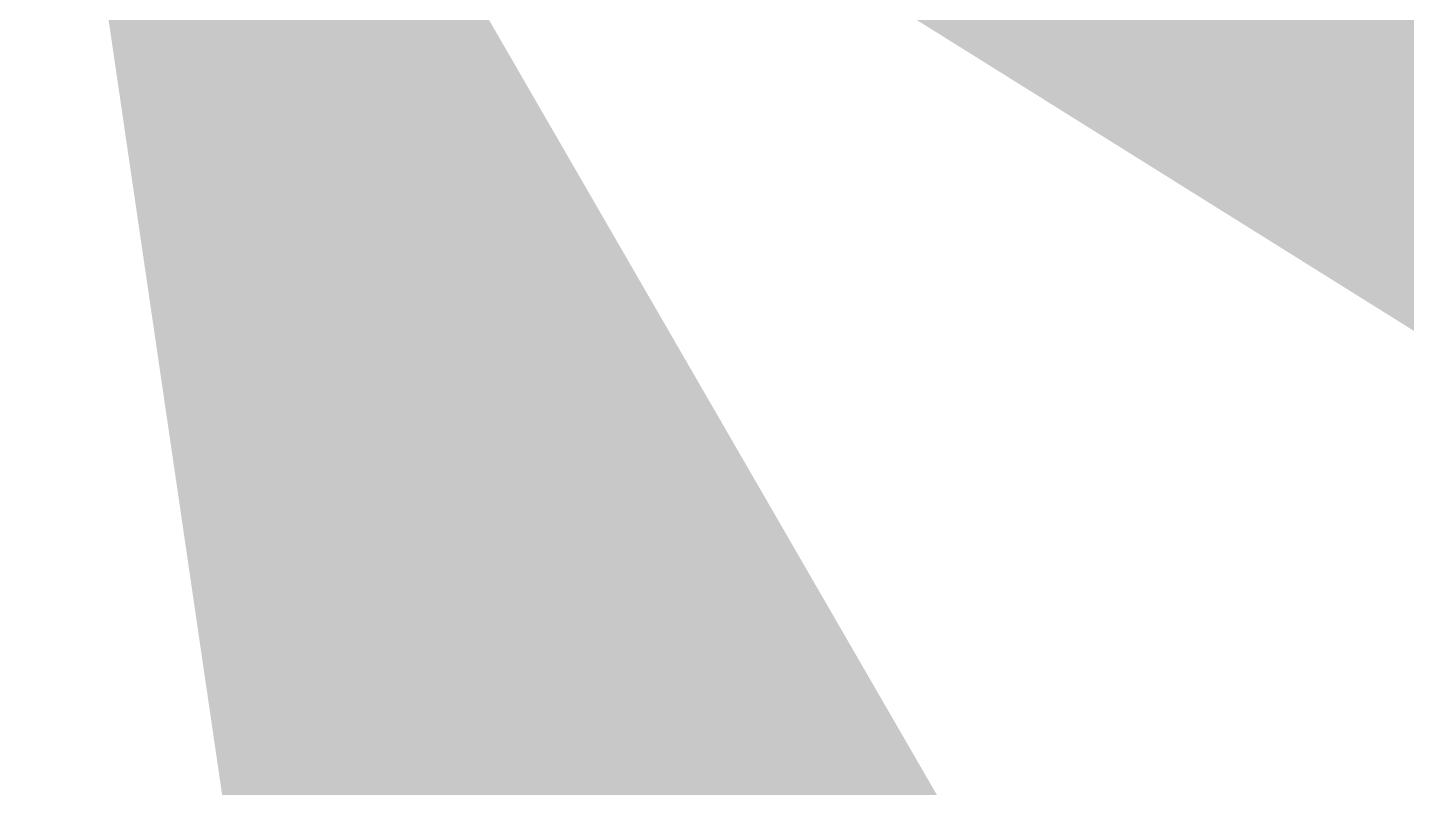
# Model space of a CAD drawing. Header units: millimetres. Extents: x 27226 to 29883, y -11902 to -11358.
# Drawn here: x 27239.44 to 27253.75, y -11886.25 to -11878.36 of the extents above; entities that cross this region are included whole.
import ezdxf

# ---------------------------------------------------------------- set-up
doc = ezdxf.new("R2010")
doc.units = ezdxf.units.MM
doc.header["$MEASUREMENT"] = 0
doc.layers.add('CO', color=5, linetype='Continuous', lineweight=15)
doc.styles.add('CALIBRI', font='calibri.ttf')
doc.dimstyles.get("Standard").update_dxf_attribs({"dimscale": 50, "dimtxt": 2.5, "dimasz": 2.5, "dimexe": 0.18, "dimexo": 0.0625, "dimgap": 0.8, "dimtad": 1, "dimdsep": 46, "dimtxsty": 'CALIBRI', "dimblk": 'ARCHTICK', "dimcen": 0.09, "dimadec": 0, "dimazin": 0, "dimtfac": 1, "dimtdec": 4, "dimtofl": 0, "dimtmove": 0, "dimatfit": 3, "dimfxl": 1, "dimtolj": 1, "dimarcsym": 0})

# ---------------------------------------------------------------- blocks, each defined once
blk = doc.blocks.new('_ARCHTICK')
at = {"color": 0, "linetype": 'ByBlock', "const_width": 0.15}
blk.add_lwpolyline([(-0.5, -0.5), (0.5, 0.5)], dxfattribs=at)

msp = doc.modelspace()

# ---------------------------------------------------------------- leaders
at = {"layer": 'CO'}
for points in [[(27239.43583082494, -11872.50387700301), (27239.50326333633, -11872.53207957306), (27239.77323538022, -11872.53207957306)], [(27239.43667436253, -11872.54204858509), (27239.48400428373, -11872.69064445861), (27239.72263213612, -11872.69064445861)], [(27241.01347492873, -11872.52654262346), (27241.06104005397, -11872.66279963883), (27241.46755205391, -11872.66279963883)], [(27240.94450816116, -11872.59640972042), (27241.02711882571, -11872.81531545463), (27241.40308481732, -11872.81531545463)]]:
    msp.add_leader(points, dimstyle='Standard', override={"dimscale": 10, "dimgap": 0.8, "dimtad": 0}, dxfattribs=at)

doc.saveas('drawing.dxf')
